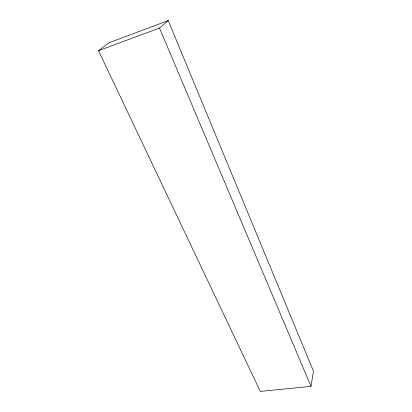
<?xml version="1.0" encoding="UTF-8"?>
<svg xmlns="http://www.w3.org/2000/svg" width="412" height="412" viewBox="0 0 412 412"><rect width="100%" height="100%" fill="white"/><g stroke="black" fill="none" stroke-linecap="round" stroke-linejoin="round"><path stroke-width="0.62" d="M310.998 386.348L313.501 371.258L168.23 20.6L108.933 42.776L98.499 50.697L260.302 391.4L310.998 386.348L159.495 28.073L168.23 20.6M98.499 50.697L159.495 28.073"/></g></svg>
